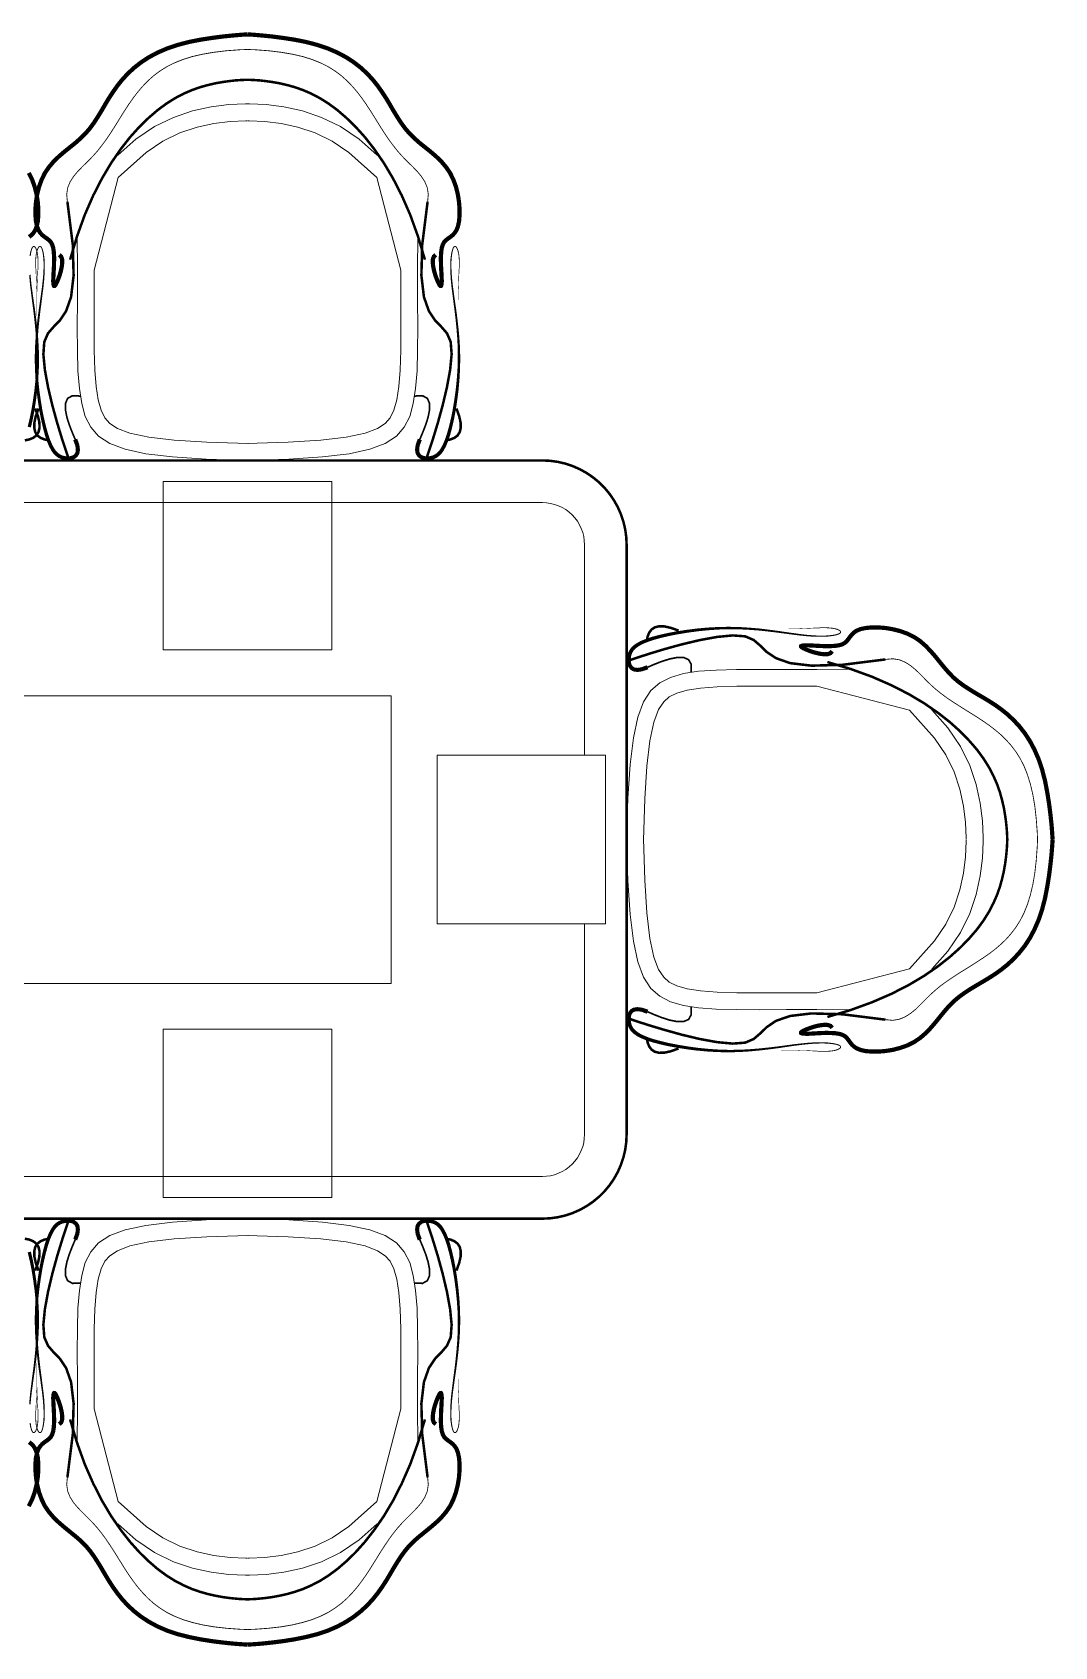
# Model space of a CAD drawing. Header units: millimetres. Extents: x 15905 to 65459, y 54615 to 76704.
# Drawn here: x 54966 to 56180, y 58393 to 60310 of the extents above; entities that cross this region are included whole.
import ezdxf

# ---------------------------------------------------------------- set-up
doc = ezdxf.new("R2010")
doc.units = ezdxf.units.MM
doc.layers.add('Столы', color=250, linetype='Continuous', lineweight=5)

# ---------------------------------------------------------------- blocks, each defined once
blk = doc.blocks.new('ОГ55_на6персон_стол1400х900')
for points, const_width in [([(-9.2, 544.6), (-6.6, 546.7), (-4.1, 549.3), (-1.9, 552.7), (-0.2, 557.2), (1.1, 563.1), (1.7, 570.2), (1.7, 578.1), (1, 586.6), (-0.4, 595.4), (-2.6, 604.2), (-5.7, 612.7), (-9.6, 620.6)], 5), ([(26.6, 523.4), (28.8, 521.4), (29.9, 518.2), (30.1, 514.2), (29.6, 509.6), (28.6, 504.8), (27.3, 500.1), (25.8, 495.7), (24.3, 492), (23, 489.2), (22, 487.3), (21.1, 486.4), (20.4, 486.4), (19.9, 487.3), (19.6, 489.1), (19.4, 491.8), (19.5, 495.4), (19.7, 499.8), (20, 504.9), (20.3, 510.3), (20.4, 516), (20.4, 521.5), (20.1, 526.8), (19.4, 531.5), (18.2, 535.5), (16.5, 538.5), (14.3, 540.8), (11.8, 542.8), (9.2, 544.6), (6.6, 546.7), (4.1, 549.3), (1.9, 552.7), (0.2, 557.2), (-1.1, 563.1), (-1.7, 570.2), (-1.7, 578.1), (-1, 586.6), (0.4, 595.4), (2.6, 604.2), (5.7, 612.7), (9.6, 620.6), (14.5, 627.7), (20, 634.2), (26.1, 640.1), (32.5, 645.6), (39.1, 650.9), (45.7, 656.2), (51.9, 661.7), (57.8, 667.5), (63.1, 673.7), (67.9, 680.3), (72.4, 687.3), (76.8, 694.5), (81.1, 701.9), (85.6, 709.4), (90.5, 716.9), (95.8, 724.4), (101.7, 731.7), (108.3, 738.8), (115.7, 745.6), (123.9, 752), (133.1, 758), (143.3, 763.4), (154.6, 768.3), (167, 772.5), (180.5, 776), (194.6, 778.8), (208.5, 780.9), (221.4, 782.6), (232.8, 783.7), (241.8, 784.5), (247.8, 784.9), (250, 785)], 5), ([(473.4, 523.4), (471.2, 521.4), (470.1, 518.2), (469.9, 514.2), (470.4, 509.6), (471.4, 504.8), (472.7, 500.1), (474.2, 495.7), (475.7, 492), (477, 489.2), (478, 487.3), (478.9, 486.4), (479.6, 486.4), (480.1, 487.3), (480.4, 489.1), (480.6, 491.8), (480.5, 495.4), (480.3, 499.8), (480, 504.9), (479.7, 510.3), (479.6, 516), (479.6, 521.5), (479.9, 526.8), (480.6, 531.5), (481.8, 535.5), (483.5, 538.5), (485.7, 540.8), (488.2, 542.8), (490.8, 544.6), (493.4, 546.7), (495.9, 549.3), (498.1, 552.7), (499.8, 557.2), (501.1, 563.1), (501.7, 570.2), (501.7, 578.1), (501, 586.6), (499.6, 595.4), (497.4, 604.2), (494.3, 612.7), (490.4, 620.6), (485.5, 627.7), (480, 634.2), (473.9, 640.1), (467.5, 645.6), (460.9, 650.9), (454.3, 656.2), (448.1, 661.7), (442.2, 667.5), (436.9, 673.7), (432.1, 680.3), (427.6, 687.3), (423.2, 694.5), (418.9, 701.9), (414.4, 709.4), (409.5, 716.9), (404.2, 724.4), (398.3, 731.7), (391.7, 738.8), (384.3, 745.6), (376.1, 752), (366.9, 758), (356.7, 763.4), (345.4, 768.3), (333, 772.5), (319.5, 776), (305.4, 778.8), (291.5, 780.9), (278.6, 782.6), (267.2, 783.7), (258.2, 784.5), (252.2, 784.9), (250, 785)], 5), ([(36.2, 586.5), (35.4, 595.2), (36.6, 603), (39.5, 610.1), (43.7, 616.6), (48.9, 622.8), (54.7, 628.7), (60.7, 634.6), (66.6, 640.6), (72.1, 646.8), (77.2, 653.3), (82.1, 659.9), (86.7, 666.7), (91.2, 673.7), (95.6, 680.7), (100, 687.9), (104.5, 695), (109.2, 702.2), (114.2, 709.3), (119.5, 716.3), (125.3, 723.1), (131.5, 729.6), (138.3, 735.7), (145.9, 741.4), (154.1, 746.6), (163.3, 751.2), (173.3, 755.2), (184.5, 758.7), (196.7, 761.5), (210.2, 763.8), (225.1, 765.6), (241.4, 766.8), (250, 767.1)], 1), ([(463.8, 586.5), (464.6, 595.2), (463.4, 603), (460.5, 610.1), (456.3, 616.6), (451.1, 622.8), (445.3, 628.7), (439.3, 634.6), (433.4, 640.6), (427.9, 646.8), (422.8, 653.3), (417.9, 659.9), (413.3, 666.7), (408.8, 673.7), (404.4, 680.7), (400, 687.9), (395.5, 695), (390.8, 702.2), (385.8, 709.3), (380.5, 716.3), (374.7, 723.1), (368.5, 729.6), (361.7, 735.7), (354.1, 741.4), (345.9, 746.6), (336.7, 751.2), (326.7, 755.2), (315.5, 758.7), (303.3, 761.5), (289.8, 763.8), (274.9, 765.6), (258.6, 766.8), (250, 767.1)], 1), ([(39.4, 517.6), (47.7, 545.4), (56.8, 570.7), (66.8, 593.6), (77.3, 614.1), (88.2, 632.4), (99.4, 648.7), (110.6, 663), (121.8, 675.4), (132.8, 686.1), (143.5, 695.3), (154, 703), (164.2, 709.4), (174.3, 714.7), (184.1, 718.9), (193.6, 722.3), (203, 724.9), (212.1, 727), (220.7, 728.5), (228.7, 729.6), (235.7, 730.4), (241.6, 730.8), (246.1, 731), (249, 731.1), (250, 731.1)], 3), ([(460.6, 517.6), (452.3, 545.4), (443.2, 570.7), (433.2, 593.6), (422.7, 614.1), (411.8, 632.4), (400.6, 648.7), (389.4, 663), (378.2, 675.4), (367.2, 686.1), (356.5, 695.3), (346, 703), (335.8, 709.4), (325.7, 714.7), (315.9, 718.9), (306.4, 722.3), (297, 724.9), (287.9, 727), (279.3, 728.5), (271.3, 729.6), (264.3, 730.4), (258.4, 730.8), (253.9, 731), (251, 731.1), (250, 731.1)], 3), ([(36.2, 586.5), (42.6, 535.5), (43.6, 498.8), (40.6, 473.4), (34.7, 456.6), (27.4, 445.7), (19.8, 437.8), (13.2, 430.2), (8.8, 420), (7.7, 405.3), (9.5, 386.7), (13.3, 366), (18.4, 344.5), (24.1, 323.8), (29.7, 305.4), (34.4, 291), (37.5, 281.9)], 3), ([(463.8, 586.5), (457.4, 535.5), (456.4, 498.8), (459.4, 473.4), (465.3, 456.6), (472.6, 445.7), (480.2, 437.8), (486.8, 430.2), (491.2, 420), (492.3, 405.3), (490.5, 386.7), (486.7, 366), (481.6, 344.5), (475.9, 323.8), (470.3, 305.4), (465.6, 291), (462.5, 281.9)], 3), ([(45.5, 304.2), (42.2, 312), (38.7, 321), (35.7, 330.3), (33.9, 339.3), (34, 347.1), (36.5, 353), (42.2, 356.1), (51.8, 355.7)], 2), ([(454.5, 304.2), (457.8, 312), (461.3, 321), (464.3, 330.3), (466.1, 339.3), (466, 347.1), (463.5, 353), (457.8, 356.1), (448.2, 355.7)], 2), ([(-2, 341), (1.3, 331.8), (3, 324.1), (3.1, 317.8), (1.9, 312.9), (-0.6, 309), (-4.2, 306.2), (-8.8, 304.3), (-14.3, 303.1)], 3), ([(2, 341), (-1.3, 331.8), (-3, 324.1), (-3.1, 317.8), (-1.9, 312.9), (0.6, 309), (4.2, 306.2), (8.8, 304.3), (14.3, 303.1)], 3), ([(498, 341), (501.3, 331.8), (503, 324.1), (503.1, 317.8), (501.9, 312.9), (499.4, 309), (495.8, 306.2), (491.2, 304.3), (485.7, 303.1)], 3), ([(761.7, 77.3), (752.5, 80.6), (744.8, 82.3), (738.5, 82.4), (733.5, 81.2), (729.7, 78.7), (726.9, 75.1), (725, 70.5), (723.8, 65)], 3), ([(944.1, 52.8), (942.1, 50.6), (938.9, 49.4), (934.9, 49.2), (930.3, 49.7), (925.5, 50.7), (920.8, 52), (916.4, 53.5), (912.7, 55), (909.9, 56.3), (908, 57.4), (907.1, 58.2), (907.1, 58.9), (908, 59.4), (909.8, 59.7), (912.5, 59.9), (916.1, 59.8), (920.5, 59.6), (925.5, 59.3), (931, 59), (936.6, 58.9), (942.2, 58.9), (947.5, 59.2), (952.2, 59.9), (956.2, 61.1), (959.2, 62.9), (961.5, 65), (963.4, 67.5), (965.3, 70.1), (967.4, 72.7), (969.9, 75.2), (973.4, 77.4), (977.9, 79.2), (983.8, 80.4), (990.9, 81.1), (998.8, 81.1), (1007.3, 80.4), (1016.1, 78.9), (1024.9, 76.7), (1033.4, 73.6), (1041.3, 69.7), (1048.4, 64.9), (1054.8, 59.3), (1060.7, 53.2), (1066.3, 46.8), (1071.6, 40.2), (1076.9, 33.7), (1082.4, 27.4), (1088.1, 21.5), (1094.4, 16.2), (1101, 11.4), (1108, 6.9), (1115.2, 2.5), (1122.6, -1.8), (1130.1, -6.3), (1137.6, -11.1), (1145, -16.4), (1152.3, -22.3), (1159.4, -29), (1166.2, -36.3), (1172.7, -44.6), (1178.7, -53.8), (1184.1, -64), (1189, -75.2), (1193.2, -87.7), (1196.7, -101.2), (1199.4, -115.3), (1201.6, -129.2), (1203.2, -142.1), (1204.4, -153.5), (1205.1, -162.5), (1205.5, -168.5), (1205.7, -170.7)], 5), ([(1007.2, 43.1), (956.2, 36.7), (919.4, 35.7), (894.1, 38.7), (877.3, 44.6), (866.4, 51.9), (858.5, 59.6), (850.8, 66.2), (840.7, 70.5), (826, 71.6), (807.4, 69.8), (786.6, 66), (765.2, 60.9), (744.5, 55.2), (726.1, 49.6), (711.6, 44.9), (702.6, 41.8)], 3), ([(724.9, 33.8), (732.7, 37.2), (741.6, 40.7), (751, 43.6), (760, 45.4), (767.8, 45.4), (773.6, 42.8), (776.8, 37.1), (776.4, 27.6)], 2), ([(938.3, 40), (966.1, 31.7), (991.4, 22.5), (1014.2, 12.5), (1034.8, 2), (1053.1, -8.9), (1069.4, -20.1), (1083.7, -31.3), (1096.1, -42.5), (1106.8, -53.5), (1116, -64.2), (1123.7, -74.7), (1130.1, -84.9), (1135.3, -94.9), (1139.6, -104.7), (1143, -114.3), (1145.6, -123.7), (1147.7, -132.7), (1149.2, -141.4), (1150.3, -149.3), (1151, -156.4), (1151.5, -162.3), (1151.7, -166.8), (1151.8, -169.6), (1151.8, -170.7)], 3), ([(1007.2, 43.1), (1015.9, 43.9), (1023.6, 42.7), (1030.7, 39.8), (1037.3, 35.6), (1043.5, 30.4), (1049.4, 24.7), (1055.3, 18.6), (1061.3, 12.7), (1067.5, 7.2), (1073.9, 2.1), (1080.6, -2.8), (1087.4, -7.4), (1094.3, -11.8), (1101.4, -16.3), (1108.5, -20.7), (1115.7, -25.2), (1122.9, -29.9), (1130, -34.9), (1137, -40.2), (1143.8, -45.9), (1150.3, -52.2), (1156.4, -59), (1162.1, -66.5), (1167.3, -74.8), (1171.9, -83.9), (1175.9, -94), (1179.3, -105.1), (1182.2, -117.4), (1184.5, -130.9), (1186.2, -145.8), (1187.4, -162.1), (1187.8, -170.7)], 1), ([(944.1, -394.1), (942.1, -391.9), (938.9, -390.8), (934.9, -390.6), (930.3, -391.1), (925.5, -392), (920.8, -393.4), (916.4, -394.9), (912.7, -396.3), (909.9, -397.6), (908, -398.7), (907.1, -399.6), (907.1, -400.3), (908, -400.8), (909.8, -401.1), (912.5, -401.2), (916.1, -401.2), (920.5, -401), (925.5, -400.7), (931, -400.4), (936.6, -400.2), (942.2, -400.3), (947.5, -400.6), (952.2, -401.3), (956.2, -402.5), (959.2, -404.2), (961.5, -406.4), (963.4, -408.8), (965.3, -411.4), (967.4, -414.1), (969.9, -416.5), (973.4, -418.7), (977.9, -420.5), (983.8, -421.8), (990.9, -422.4), (998.8, -422.4), (1007.3, -421.7), (1016.1, -420.3), (1024.9, -418), (1033.4, -415), (1041.3, -411), (1048.4, -406.2), (1054.8, -400.7), (1060.7, -394.6), (1066.3, -388.1), (1071.6, -381.6), (1076.9, -375), (1082.4, -368.7), (1088.1, -362.9), (1094.4, -357.6), (1101, -352.8), (1108, -348.2), (1115.2, -343.9), (1122.6, -339.5), (1130.1, -335), (1137.6, -330.2), (1145, -324.9), (1152.3, -319), (1159.4, -312.4), (1166.2, -305), (1172.7, -296.8), (1178.7, -287.6), (1184.1, -277.4), (1189, -266.1), (1193.2, -253.7), (1196.7, -240.1), (1199.4, -226.1), (1201.6, -212.2), (1203.2, -199.2), (1204.4, -187.9), (1205.1, -178.9), (1205.5, -172.9), (1205.7, -170.7)], 5), ([(938.3, -381.3), (966.1, -373), (991.4, -363.8), (1014.2, -353.9), (1034.8, -343.4), (1053.1, -332.5), (1069.4, -321.3), (1083.7, -310), (1096.1, -298.9), (1106.8, -287.9), (1116, -277.2), (1123.7, -266.7), (1130.1, -256.4), (1135.3, -246.4), (1139.6, -236.6), (1143, -227), (1145.6, -217.7), (1147.7, -208.6), (1149.2, -200), (1150.3, -192), (1151, -185), (1151.5, -179.1), (1151.7, -174.6), (1151.8, -171.7), (1151.8, -170.7)], 3), ([(1007.2, -384.5), (1015.9, -385.3), (1023.6, -384), (1030.7, -381.1), (1037.3, -376.9), (1043.5, -371.8), (1049.4, -366), (1055.3, -360), (1061.3, -354.1), (1067.5, -348.6), (1073.9, -343.4), (1080.6, -338.6), (1087.4, -334), (1094.3, -329.5), (1101.4, -325.1), (1108.5, -320.7), (1115.7, -316.1), (1122.9, -311.4), (1130, -306.5), (1137, -301.2), (1143.8, -295.4), (1150.3, -289.2), (1156.4, -282.3), (1162.1, -274.8), (1167.3, -266.5), (1171.9, -257.4), (1175.9, -247.3), (1179.3, -236.2), (1182.2, -224), (1184.5, -210.5), (1186.2, -195.6), (1187.4, -179.3), (1187.8, -170.7)], 1), ([(1007.2, -384.5), (956.2, -378.1), (919.4, -377.1), (894.1, -380.1), (877.3, -385.9), (866.4, -393.3), (858.5, -400.9), (850.8, -407.5), (840.7, -411.8), (826, -412.9), (807.4, -411.2), (786.6, -407.4), (765.2, -402.3), (744.5, -396.5), (726.1, -391), (711.6, -386.3), (702.6, -383.2)], 3), ([(724.9, -375.1), (732.7, -378.5), (741.6, -382), (751, -385), (760, -386.8), (767.8, -386.7), (773.6, -384.2), (776.8, -378.4), (776.4, -368.9)], 2), ([(761.7, -418.7), (752.5, -422), (744.8, -423.7), (738.5, -423.8), (733.5, -422.6), (729.7, -420.1), (726.9, -416.5), (725, -411.9), (723.8, -406.4)], 3), ([(36.2, -927.9), (42.6, -876.9), (43.6, -840.1), (40.6, -814.7), (34.7, -798), (27.4, -787), (19.8, -779.2), (13.2, -771.5), (8.8, -761.4), (7.7, -746.6), (9.5, -728.1), (13.3, -707.3), (18.4, -685.8), (24.1, -665.1), (29.7, -646.8), (34.4, -632.3), (37.5, -623.2)], 3), ([(463.8, -927.9), (457.4, -876.9), (456.4, -840.1), (459.4, -814.7), (465.3, -798), (472.6, -787), (480.2, -779.2), (486.8, -771.5), (491.2, -761.4), (492.3, -746.6), (490.5, -728.1), (486.7, -707.3), (481.6, -685.8), (475.9, -665.1), (470.3, -646.8), (465.6, -632.3), (462.5, -623.2)], 3), ([(-2, -682.4), (1.3, -673.2), (3, -665.5), (3.1, -659.2), (1.9, -654.2), (-0.6, -650.4), (-4.2, -647.6), (-8.8, -645.6), (-14.3, -644.5)], 3), ([(2, -682.4), (-1.3, -673.2), (-3, -665.5), (-3.1, -659.2), (-1.9, -654.2), (0.6, -650.4), (4.2, -647.6), (8.8, -645.6), (14.3, -644.5)], 3), ([(45.5, -645.6), (42.2, -653.4), (38.7, -662.3), (35.7, -671.7), (33.9, -680.7), (34, -688.5), (36.5, -694.3), (42.2, -697.5), (51.8, -697.1)], 2), ([(454.5, -645.6), (457.8, -653.4), (461.3, -662.3), (464.3, -671.7), (466.1, -680.7), (466, -688.5), (463.5, -694.3), (457.8, -697.5), (448.2, -697.1)], 2), ([(498, -682.4), (501.3, -673.2), (503, -665.5), (503.1, -659.2), (501.9, -654.2), (499.4, -650.4), (495.8, -647.6), (491.2, -645.6), (485.7, -644.5)], 3), ([(-9.2, -886), (-6.6, -888), (-4.1, -890.6), (-1.9, -894), (-0.2, -898.6), (1.1, -904.5), (1.7, -911.6), (1.7, -919.5), (1, -928), (-0.4, -936.8), (-2.6, -945.6), (-5.7, -954.1), (-9.6, -962)], 5), ([(26.6, -864.8), (28.8, -862.7), (29.9, -859.6), (30.1, -855.5), (29.6, -851), (28.6, -846.2), (27.3, -841.5), (25.8, -837.1), (24.3, -833.4), (23, -830.6), (22, -828.7), (21.1, -827.8), (20.4, -827.7), (19.9, -828.6), (19.6, -830.5), (19.4, -833.2), (19.5, -836.7), (19.7, -841.2), (20, -846.2), (20.3, -851.7), (20.4, -857.3), (20.4, -862.9), (20.1, -868.2), (19.4, -872.9), (18.2, -876.8), (16.5, -879.9), (14.3, -882.2), (11.8, -884.1), (9.2, -886), (6.6, -888), (4.1, -890.6), (1.9, -894), (0.2, -898.6), (-1.1, -904.5), (-1.7, -911.6), (-1.7, -919.5), (-1, -928), (0.4, -936.8), (2.6, -945.6), (5.7, -954.1), (9.6, -962), (14.5, -969.1), (20, -975.5), (26.1, -981.4), (32.5, -986.9), (39.1, -992.3), (45.7, -997.6), (51.9, -1003), (57.8, -1008.8), (63.1, -1015.1), (67.9, -1021.7), (72.4, -1028.7), (76.8, -1035.9), (81.1, -1043.3), (85.6, -1050.8), (90.5, -1058.3), (95.8, -1065.7), (101.7, -1073), (108.3, -1080.1), (115.7, -1086.9), (123.9, -1093.3), (133.1, -1099.3), (143.3, -1104.8), (154.6, -1109.7), (167, -1113.9), (180.5, -1117.3), (194.6, -1120.1), (208.5, -1122.3), (221.4, -1123.9), (232.8, -1125.1), (241.8, -1125.8), (247.8, -1126.2), (250, -1126.3)], 5), ([(473.4, -864.8), (471.2, -862.7), (470.1, -859.6), (469.9, -855.5), (470.4, -851), (471.4, -846.2), (472.7, -841.5), (474.2, -837.1), (475.7, -833.4), (477, -830.6), (478, -828.7), (478.9, -827.8), (479.6, -827.7), (480.1, -828.6), (480.4, -830.5), (480.6, -833.2), (480.5, -836.7), (480.3, -841.2), (480, -846.2), (479.7, -851.7), (479.6, -857.3), (479.6, -862.9), (479.9, -868.2), (480.6, -872.9), (481.8, -876.8), (483.5, -879.9), (485.7, -882.2), (488.2, -884.1), (490.8, -886), (493.4, -888), (495.9, -890.6), (498.1, -894), (499.8, -898.6), (501.1, -904.5), (501.7, -911.6), (501.7, -919.5), (501, -928), (499.6, -936.8), (497.4, -945.6), (494.3, -954.1), (490.4, -962), (485.5, -969.1), (480, -975.5), (473.9, -981.4), (467.5, -986.9), (460.9, -992.3), (454.3, -997.6), (448.1, -1003), (442.2, -1008.8), (436.9, -1015.1), (432.1, -1021.7), (427.6, -1028.7), (423.2, -1035.9), (418.9, -1043.3), (414.4, -1050.8), (409.5, -1058.3), (404.2, -1065.7), (398.3, -1073), (391.7, -1080.1), (384.3, -1086.9), (376.1, -1093.3), (366.9, -1099.3), (356.7, -1104.8), (345.4, -1109.7), (333, -1113.9), (319.5, -1117.3), (305.4, -1120.1), (291.5, -1122.3), (278.6, -1123.9), (267.2, -1125.1), (258.2, -1125.8), (252.2, -1126.2), (250, -1126.3)], 5), ([(39.4, -859), (47.7, -886.8), (56.8, -912.1), (66.8, -934.9), (77.3, -955.5), (88.2, -973.8), (99.4, -990), (110.6, -1004.3), (121.8, -1016.8), (132.8, -1027.5), (143.5, -1036.7), (154, -1044.4), (164.2, -1050.8), (174.3, -1056), (184.1, -1060.3), (193.6, -1063.6), (203, -1066.3), (212.1, -1068.3), (220.7, -1069.9), (228.7, -1071), (235.7, -1071.7), (241.6, -1072.2), (246.1, -1072.4), (249, -1072.5), (250, -1072.5)], 3), ([(460.6, -859), (452.3, -886.8), (443.2, -912.1), (433.2, -934.9), (422.7, -955.5), (411.8, -973.8), (400.6, -990), (389.4, -1004.3), (378.2, -1016.8), (367.2, -1027.5), (356.5, -1036.7), (346, -1044.4), (335.8, -1050.8), (325.7, -1056), (315.9, -1060.3), (306.4, -1063.6), (297, -1066.3), (287.9, -1068.3), (279.3, -1069.9), (271.3, -1071), (264.3, -1071.7), (258.4, -1072.2), (253.9, -1072.4), (251, -1072.5), (250, -1072.5)], 3), ([(36.2, -927.9), (35.4, -936.5), (36.6, -944.3), (39.5, -951.4), (43.7, -958), (48.9, -964.1), (54.7, -970.1), (60.7, -976), (66.6, -982), (72.1, -988.2), (77.2, -994.6), (82.1, -1001.3), (86.7, -1008.1), (91.2, -1015), (95.6, -1022.1), (100, -1029.2), (104.5, -1036.4), (109.2, -1043.6), (114.2, -1050.7), (119.5, -1057.7), (125.3, -1064.5), (131.5, -1071), (138.3, -1077.1), (145.9, -1082.8), (154.1, -1088), (163.3, -1092.6), (173.3, -1096.6), (184.5, -1100), (196.7, -1102.9), (210.2, -1105.2), (225.1, -1106.9), (241.4, -1108.1), (250, -1108.4)], 1), ([(463.8, -927.9), (464.6, -936.5), (463.4, -944.3), (460.5, -951.4), (456.3, -958), (451.1, -964.1), (445.3, -970.1), (439.3, -976), (433.4, -982), (427.9, -988.2), (422.8, -994.6), (417.9, -1001.3), (413.3, -1008.1), (408.8, -1015), (404.4, -1022.1), (400, -1029.2), (395.5, -1036.4), (390.8, -1043.6), (385.8, -1050.7), (380.5, -1057.7), (374.7, -1064.5), (368.5, -1071), (361.7, -1077.1), (354.1, -1082.8), (345.9, -1088), (336.7, -1092.6), (326.7, -1096.6), (315.5, -1100), (303.3, -1102.9), (289.8, -1105.2), (274.9, -1106.9), (258.6, -1108.1), (250, -1108.4)], 1)]:
    blk.add_lwpolyline(points, dxfattribs=dict(const_width=const_width))
for points in [[(96, 641.6), (117.4, 660.8), (139.6, 675.6), (162.2, 686.5), (184.8, 694.2), (206.9, 699), (228, 701.6), (247.7, 702.5), (250, 702.4)], [(404, 641.6), (382.6, 660.8), (360.4, 675.6), (337.8, 686.5), (315.2, 694.2), (293.1, 699), (272, 701.6), (252.3, 702.5), (250, 702.4)], [(96.4, 615), (129.7, 644.9), (149.5, 658.2), (169.8, 668), (190.2, 674.9), (210.2, 679.3), (229.6, 681.7), (247.9, 682.5), (249.6, 682.4)], [(403.6, 615), (370.3, 644.9), (350.5, 658.2), (330.2, 668), (309.8, 674.9), (289.8, 679.3), (270.4, 681.7), (252.1, 682.5), (250.4, 682.4)], [(96.4, 615), (68.1, 505.2), (68.1, 469.2), (68, 437.6), (68.1, 410.1), (68.8, 386.6), (70.2, 367), (72.7, 351.1), (76.2, 338.8), (80.6, 329.9), (86.4, 323.3), (95.6, 317.4), (110.5, 311.8), (132.7, 307), (162.9, 303.4), (201.9, 300.9), (250.6, 299.3)], [(403.6, 615), (431.9, 505.2), (431.9, 469.2), (432, 437.6), (431.9, 410.1), (431.2, 386.6), (429.8, 367), (427.3, 351.1), (423.8, 338.8), (419.4, 329.9), (413.6, 323.3), (404.4, 317.4), (389.5, 311.8), (367.3, 307), (337.1, 303.4), (298.1, 300.9), (249.4, 299.3)], [(47.7, 545.4), (48.1, 505.1), (48.1, 469.2), (48, 437.5), (48.1, 409.8), (48.8, 385.6), (50.4, 364.7), (53.2, 346.8), (57.5, 331.5), (63.9, 318.7), (73.2, 308), (86.5, 299.4), (104.9, 292.5), (129.4, 287.3), (161, 283.5), (200.9, 280.9), (250, 279.3)], [(452.3, 545.4), (451.9, 505.1), (451.9, 469.2), (452, 437.5), (451.9, 409.8), (451.2, 385.6), (449.6, 364.7), (446.8, 346.8), (442.5, 331.5), (436.1, 318.7), (426.8, 308), (413.5, 299.4), (395.1, 292.5), (370.6, 287.3), (339, 283.5), (299.1, 280.9), (250, 279.3)], [(966.1, 31.7), (925.8, 31.2), (889.9, 31.2), (858.2, 31.3), (830.4, 31.2), (806.3, 30.5), (785.4, 29), (767.4, 26.2), (752.2, 21.8), (739.4, 15.4), (728.7, 6.1), (720.1, -7.2), (713.2, -25.6), (708, -50.1), (704.2, -81.7), (701.6, -121.6), (700, -170.7)], [(1035.7, -17.1), (925.9, 11.2), (889.9, 11.2), (858.2, 11.3), (830.8, 11.2), (807.3, 10.5), (787.6, 9.1), (771.7, 6.6), (759.5, 3.1), (750.6, -1.3), (744, -7.1), (738, -16.3), (732.5, -31.2), (727.7, -53.4), (724.1, -83.6), (721.5, -122.5), (720, -171.3)], [(1035.7, -17.1), (1065.6, -50.4), (1078.8, -70.2), (1088.7, -90.5), (1095.5, -110.8), (1100, -130.9), (1102.3, -150.3), (1103.1, -168.6), (1103.1, -170.3)], [(1062.3, -16.7), (1081.4, -38.1), (1096.2, -60.3), (1107.2, -82.9), (1114.8, -105.5), (1119.7, -127.5), (1122.3, -148.6), (1123.1, -168.3), (1123.1, -170.7)], [(966.1, -373), (925.8, -372.6), (889.9, -372.6), (858.2, -372.7), (830.4, -372.6), (806.3, -371.9), (785.4, -370.3), (767.4, -367.5), (752.2, -363.2), (739.4, -356.8), (728.7, -347.5), (720.1, -334.1), (713.2, -315.8), (708, -291.3), (704.2, -259.6), (701.6, -219.8), (700, -170.7)], [(1035.7, -324.3), (925.9, -352.6), (889.9, -352.6), (858.2, -352.7), (830.8, -352.6), (807.3, -351.9), (787.6, -350.4), (771.7, -348), (759.5, -344.4), (750.6, -340), (744, -334.2), (738, -325.1), (732.5, -310.2), (727.7, -288), (724.1, -257.8), (721.5, -218.8), (720, -170)], [(1035.7, -324.3), (1065.6, -291), (1078.8, -271.1), (1088.7, -250.9), (1095.5, -230.5), (1100, -210.5), (1102.3, -191.1), (1103.1, -172.8), (1103.1, -171.1)], [(1062.3, -324.6), (1081.4, -303.3), (1096.2, -281.1), (1107.2, -258.5), (1114.8, -235.9), (1119.7, -213.8), (1122.3, -192.7), (1123.1, -173), (1123.1, -170.7)], [(47.7, -886.8), (48.1, -846.4), (48.1, -810.6), (48, -778.9), (48.1, -751.1), (48.8, -726.9), (50.4, -706), (53.2, -688.1), (57.5, -672.9), (63.9, -660), (73.2, -649.4), (86.5, -640.7), (104.9, -633.9), (129.4, -628.7), (161, -624.8), (200.9, -622.2), (250, -620.7)], [(452.3, -886.8), (451.9, -846.4), (451.9, -810.6), (452, -778.9), (451.9, -751.1), (451.2, -726.9), (449.6, -706), (446.8, -688.1), (442.5, -672.9), (436.1, -660), (426.8, -649.4), (413.5, -640.7), (395.1, -633.9), (370.6, -628.7), (339, -624.8), (299.1, -622.2), (250, -620.7)], [(96.4, -956.4), (68.1, -846.6), (68.1, -810.5), (68, -778.9), (68.1, -751.4), (68.8, -728), (70.2, -708.3), (72.7, -692.4), (76.2, -680.1), (80.6, -671.3), (86.4, -664.7), (95.6, -658.7), (110.5, -653.1), (132.7, -648.4), (162.9, -644.8), (201.9, -642.2), (250.6, -640.7)], [(403.6, -956.4), (431.9, -846.6), (431.9, -810.5), (432, -778.9), (431.9, -751.4), (431.2, -728), (429.8, -708.3), (427.3, -692.4), (423.8, -680.1), (419.4, -671.3), (413.6, -664.7), (404.4, -658.7), (389.5, -653.1), (367.3, -648.4), (337.1, -644.8), (298.1, -642.2), (249.4, -640.7)], [(96.4, -956.4), (129.7, -986.3), (149.5, -999.5), (169.8, -1009.3), (190.2, -1016.2), (210.2, -1020.6), (229.6, -1023), (247.9, -1023.8), (249.6, -1023.8)], [(403.6, -956.4), (370.3, -986.3), (350.5, -999.5), (330.2, -1009.3), (309.8, -1016.2), (289.8, -1020.6), (270.4, -1023), (252.1, -1023.8), (250.4, -1023.8)], [(96, -983), (117.4, -1002.1), (139.6, -1016.9), (162.2, -1027.9), (184.8, -1035.5), (206.9, -1040.4), (228, -1043), (247.7, -1043.8), (250, -1043.8)], [(404, -983), (382.6, -1002.1), (360.4, -1016.9), (337.8, -1027.9), (315.2, -1035.5), (293.1, -1040.4), (272, -1043), (252.3, -1043.8), (250, -1043.8)]]:
    blk.add_lwpolyline(points)
for points, format in [([(-9, 318.9, 3.95, 3.82, 0), (-6.7, 328.7, 3.82, 3.68, 0), (-4.6, 339.4, 3.68, 3.53, 0), (-2.8, 350.9, 3.53, 3.37, 0), (-1.2, 363, 3.37, 3.21, 0), (0, 375.5, 3.21, 3.05, 0), (0.8, 388.2, 3.05, 2.88, 0), (1.1, 400.7, 2.88, 2.72, 0), (0.9, 413.1, 2.72, 2.57, 0), (0.2, 425.1, 2.57, 2.41, 0), (-0.8, 436.7, 2.41, 2.27, 0), (-2, 447.8, 2.27, 2.13, 0), (-3.3, 458.3, 2.13, 2, 0), (-4.7, 468.2, 2, 1.88, 0), (-5.9, 477.3, 1.88, 1.78, 0), (-7, 485.6, 1.78, 1.68, 0), (-7.8, 493.1, 1.68, 1.59, 0), (-8.3, 499.6, 1.59, 1.52, 0)], "xyseb"), ([(-8, 521.9, 1.3, 1.27, 0), (-7.6, 524.7, 1.27, 1.24, 0), (-7.2, 527, 1.24, 1.21, 0), (-6.7, 528.8, 1.21, 1.19, 0), (-6.2, 530.3, 1.19, 1.18, 0), (-5.7, 531.5, 1.18, 1.16, 0), (-5.2, 532.3, 1.16, 1.15, 0), (-4.7, 532.9, 1.15, 1.14, 0), (-4.2, 533.2, 1.14, 1.14, 0), (-3.7, 533.3, 1.14, 1.13, 0), (-3.2, 533.2, 1.13, 1.12, 0), (-2.7, 533, 1.12, 1.12, 0), (-2.2, 532.5, 1.12, 1.11, 0), (-1.7, 531.9, 1.11, 1.09, 0), (-1.3, 531.1, 1.09, 1.08, 0), (-0.9, 530.2, 1.08, 1.07, 0), (-0.5, 529.1, 1.07, 1.05, 0), (-0.1, 527.9, 1.05, 1.03, 0), (0.3, 526.5, 1.03, 1.01, 0), (0.6, 524.9, 1.01, 0.986, 0), (0.9, 523.1, 0.986, 0.959, 0), (1.1, 521, 0.959, 0.926, 0), (1.3, 518.5, 0.926, 0.889, 0), (1.4, 515.7, 0.889, 0.846, 0), (1.4, 512.3, 0.846, 0.796, 0), (1.3, 508.5, 0.796, 0.738, 0), (1.1, 504, 0.738, 0.672, 0), (0.8, 498.9, 0.672, 0.595, 0), (0.6, 493, 0.595, 0.506, 0), (0.3, 486.1, 0.506, 0.404, 0), (0.1, 478.2, 0.404, 0.286, 0), (-0.1, 469.2, 0.286, 0.152, 0), (-0.1, 458.8, 0.152, 0, 0), (0, 447.1, 0, 0, 0)], "xyseb"), ([(45.5, 304.2, 5, 4.91, 0), (48, 297.4, 4.91, 4.84, 0), (48.7, 292.1, 4.84, 4.78, 0), (48.1, 288.1, 4.78, 4.74, 0), (46.3, 285.1, 4.74, 4.7, 0), (43.7, 283.2, 4.7, 4.65, 0), (40.6, 282.2, 4.65, 4.61, 0), (37.1, 281.8, 4.61, 4.56, 0), (33.5, 282.1, 4.56, 4.52, 0), (30.2, 282.8, 4.52, 4.47, 0), (27.1, 284.1, 4.47, 4.43, 0), (24.1, 286.1, 4.43, 4.38, 0), (21.3, 288.8, 4.38, 4.32, 0), (18.7, 292.5, 4.32, 4.25, 0), (16.2, 297.3, 4.25, 4.17, 0), (13.7, 303.2, 4.17, 4.07, 0), (11.3, 310.4, 4.07, 3.95, 0), (9, 318.9, 3.95, 3.82, 0), (6.7, 328.7, 3.82, 3.68, 0), (4.6, 339.4, 3.68, 3.53, 0), (2.8, 350.9, 3.53, 3.37, 0), (1.2, 363, 3.37, 3.21, 0), (0, 375.5, 3.21, 3.05, 0), (-0.8, 388.2, 3.05, 2.88, 0), (-1.1, 400.7, 2.88, 2.72, 0), (-0.9, 413.1, 2.72, 2.57, 0), (-0.2, 425.1, 2.57, 2.41, 0), (0.8, 436.7, 2.41, 2.27, 0), (2, 447.8, 2.27, 2.13, 0), (3.3, 458.3, 2.13, 2, 0), (4.7, 468.2, 2, 1.88, 0), (5.9, 477.3, 1.88, 1.78, 0), (7, 485.6, 1.78, 1.68, 0), (7.8, 493.1, 1.68, 1.59, 0), (8.3, 499.6, 1.59, 1.52, 0), (8.6, 505.4, 1.52, 1.45, 0), (8.7, 510.5, 1.45, 1.4, 0), (8.6, 514.9, 1.4, 1.35, 0), (8.4, 518.7, 1.35, 1.3, 0), (8, 521.9, 1.3, 1.27, 0), (7.6, 524.7, 1.27, 1.24, 0), (7.2, 527, 1.24, 1.21, 0), (6.7, 528.8, 1.21, 1.19, 0), (6.2, 530.3, 1.19, 1.18, 0), (5.7, 531.5, 1.18, 1.16, 0), (5.2, 532.3, 1.16, 1.15, 0), (4.7, 532.9, 1.15, 1.14, 0), (4.2, 533.2, 1.14, 1.14, 0), (3.7, 533.3, 1.14, 1.13, 0), (3.2, 533.2, 1.13, 1.12, 0), (2.7, 533, 1.12, 1.12, 0), (2.2, 532.5, 1.12, 1.11, 0), (1.7, 531.9, 1.11, 1.09, 0), (1.3, 531.1, 1.09, 1.08, 0), (0.9, 530.2, 1.08, 1.07, 0), (0.5, 529.1, 1.07, 1.05, 0), (0.1, 527.9, 1.05, 1.03, 0), (-0.3, 526.5, 1.03, 1.01, 0), (-0.6, 524.9, 1.01, 0.986, 0), (-0.9, 523.1, 0.986, 0.959, 0), (-1.1, 521, 0.959, 0.926, 0), (-1.3, 518.5, 0.926, 0.889, 0), (-1.4, 515.7, 0.889, 0.846, 0), (-1.4, 512.3, 0.846, 0.796, 0), (-1.3, 508.5, 0.796, 0.738, 0), (-1.1, 504, 0.738, 0.672, 0), (-0.8, 498.9, 0.672, 0.595, 0), (-0.6, 493, 0.595, 0.506, 0), (-0.3, 486.1, 0.506, 0.404, 0), (-0.1, 478.2, 0.404, 0.286, 0), (0.1, 469.2, 0.286, 0.152, 0), (0.1, 458.8, 0.152, 0, 0), (0, 447.1, 0, 0, 0)], "xyseb"), ([(454.5, 304.2, 5, 4.91, 0), (452, 297.4, 4.91, 4.84, 0), (451.3, 292.1, 4.84, 4.78, 0), (451.9, 288.1, 4.78, 4.74, 0), (453.7, 285.1, 4.74, 4.7, 0), (456.3, 283.2, 4.7, 4.65, 0), (459.4, 282.2, 4.65, 4.61, 0), (462.9, 281.8, 4.61, 4.56, 0), (466.5, 282.1, 4.56, 4.52, 0), (469.8, 282.8, 4.52, 4.47, 0), (472.9, 284.1, 4.47, 4.43, 0), (475.9, 286.1, 4.43, 4.38, 0), (478.7, 288.8, 4.38, 4.32, 0), (481.3, 292.5, 4.32, 4.25, 0), (483.8, 297.3, 4.25, 4.17, 0), (486.3, 303.2, 4.17, 4.07, 0), (488.7, 310.4, 4.07, 3.95, 0), (491, 318.9, 3.95, 3.82, 0), (493.3, 328.7, 3.82, 3.68, 0), (495.4, 339.4, 3.68, 3.53, 0), (497.2, 350.9, 3.53, 3.37, 0), (498.8, 363, 3.37, 3.21, 0), (500, 375.5, 3.21, 3.05, 0), (500.8, 388.2, 3.05, 2.88, 0), (501.1, 400.7, 2.88, 2.72, 0), (500.9, 413.1, 2.72, 2.57, 0), (500.2, 425.1, 2.57, 2.41, 0), (499.2, 436.7, 2.41, 2.27, 0), (498, 447.8, 2.27, 2.13, 0), (496.7, 458.3, 2.13, 2, 0), (495.3, 468.2, 2, 1.88, 0), (494.1, 477.3, 1.88, 1.78, 0), (493, 485.6, 1.78, 1.68, 0), (492.2, 493.1, 1.68, 1.59, 0), (491.7, 499.6, 1.59, 1.52, 0), (491.4, 505.4, 1.52, 1.45, 0), (491.3, 510.5, 1.45, 1.4, 0), (491.4, 514.9, 1.4, 1.35, 0), (491.6, 518.7, 1.35, 1.3, 0), (492, 521.9, 1.3, 1.27, 0), (492.4, 524.7, 1.27, 1.24, 0), (492.8, 527, 1.24, 1.21, 0), (493.3, 528.8, 1.21, 1.19, 0), (493.8, 530.3, 1.19, 1.18, 0), (494.3, 531.5, 1.18, 1.16, 0), (494.8, 532.3, 1.16, 1.15, 0), (495.3, 532.9, 1.15, 1.14, 0), (495.8, 533.2, 1.14, 1.14, 0), (496.3, 533.3, 1.14, 1.13, 0), (496.8, 533.2, 1.13, 1.12, 0), (497.3, 533, 1.12, 1.12, 0), (497.8, 532.5, 1.12, 1.11, 0), (498.3, 531.9, 1.11, 1.09, 0), (498.7, 531.1, 1.09, 1.08, 0), (499.1, 530.2, 1.08, 1.07, 0), (499.5, 529.1, 1.07, 1.05, 0), (499.9, 527.9, 1.05, 1.03, 0), (500.3, 526.5, 1.03, 1.01, 0), (500.6, 524.9, 1.01, 0.986, 0), (500.9, 523.1, 0.986, 0.959, 0), (501.1, 521, 0.959, 0.926, 0), (501.3, 518.5, 0.926, 0.889, 0), (501.4, 515.7, 0.889, 0.846, 0), (501.4, 512.3, 0.846, 0.796, 0), (501.3, 508.5, 0.796, 0.738, 0), (501.1, 504, 0.738, 0.672, 0), (500.8, 498.9, 0.672, 0.595, 0), (500.6, 493, 0.595, 0.506, 0), (500.3, 486.1, 0.506, 0.404, 0), (500.1, 478.2, 0.404, 0.286, 0), (499.9, 469.2, 0.286, 0.152, 0), (499.9, 458.8, 0.152, 0, 0), (500, 447.1, 0, 0, 0)], "xyseb"), ([(-150, 229.3), (600, 229.3, -0.414214), (650, 179.3), (650, -70.7)], "xyb"), ([(724.9, 33.8, 5, 4.91, 0), (718.1, 31.4, 4.91, 4.84, 0), (712.8, 30.6, 4.84, 4.78, 0), (708.7, 31.2, 4.78, 4.74, 0), (705.8, 33, 4.74, 4.7, 0), (703.9, 35.6, 4.7, 4.65, 0), (702.9, 38.8, 4.65, 4.61, 0), (702.5, 42.3, 4.61, 4.56, 0), (702.8, 45.8, 4.56, 4.52, 0), (703.5, 49.1, 4.52, 4.47, 0), (704.8, 52.2, 4.47, 4.43, 0), (706.7, 55.2, 4.43, 4.38, 0), (709.5, 58, 4.38, 4.32, 0), (713.2, 60.6, 4.32, 4.25, 0), (717.9, 63.2, 4.25, 4.17, 0), (723.8, 65.6, 4.17, 4.07, 0), (731, 68, 4.07, 3.95, 0), (739.6, 70.4, 3.95, 3.82, 0), (749.3, 72.6, 3.82, 3.68, 0), (760.1, 74.7, 3.68, 3.53, 0), (771.6, 76.5, 3.53, 3.37, 0), (783.7, 78.1, 3.37, 3.21, 0), (796.2, 79.3, 3.21, 3.05, 0), (808.8, 80.1, 3.05, 2.88, 0), (821.4, 80.4, 2.88, 2.72, 0), (833.8, 80.2, 2.72, 2.57, 0), (845.8, 79.5, 2.57, 2.41, 0), (857.4, 78.6, 2.41, 2.27, 0), (868.5, 77.3, 2.27, 2.13, 0), (879, 76, 2.13, 2, 0), (888.9, 74.6, 2, 1.88, 0), (898, 73.4, 1.88, 1.78, 0), (906.3, 72.3, 1.78, 1.68, 0), (913.7, 71.5, 1.68, 1.59, 0), (920.3, 71, 1.59, 1.52, 0), (926.1, 70.7, 1.52, 1.45, 0), (931.2, 70.7, 1.45, 1.4, 0), (935.6, 70.7, 1.4, 1.35, 0), (939.4, 71, 1.35, 1.3, 0), (942.6, 71.3, 1.3, 1.27, 0), (945.3, 71.7, 1.27, 1.24, 0), (947.6, 72.1, 1.24, 1.21, 0), (949.5, 72.6, 1.21, 1.19, 0), (951, 73.1, 1.19, 1.18, 0), (952.2, 73.6, 1.18, 1.16, 0), (953, 74.1, 1.16, 1.15, 0), (953.6, 74.6, 1.15, 1.14, 0), (953.9, 75.1, 1.14, 1.14, 0), (954, 75.6, 1.14, 1.13, 0), (953.9, 76.2, 1.13, 1.12, 0), (953.6, 76.6, 1.12, 1.12, 0), (953.2, 77.1, 1.12, 1.11, 0), (952.6, 77.6, 1.11, 1.09, 0), (951.8, 78, 1.09, 1.08, 0), (950.9, 78.4, 1.08, 1.07, 0), (949.8, 78.9, 1.07, 1.05, 0), (948.6, 79.2, 1.05, 1.03, 0), (947.2, 79.6, 1.03, 1.01, 0), (945.6, 79.9, 1.01, 0.986, 0), (943.8, 80.2, 0.986, 0.959, 0), (941.7, 80.4, 0.959, 0.926, 0), (939.2, 80.6, 0.926, 0.889, 0), (936.3, 80.7, 0.889, 0.846, 0), (933, 80.7, 0.846, 0.796, 0), (929.1, 80.6, 0.796, 0.738, 0), (924.7, 80.4, 0.738, 0.672, 0), (919.6, 80.2, 0.672, 0.595, 0), (913.7, 79.9, 0.595, 0.506, 0), (906.8, 79.6, 0.506, 0.404, 0), (898.9, 79.4, 0.404, 0.286, 0), (889.9, 79.2, 0.286, 0.152, 0), (879.5, 79.2, 0.152, 0, 0), (867.8, 79.4, 0, 0, 0)], "xyseb"), ([(650, -270.7), (650, -520.7, -0.414214), (600, -570.7), (-150, -570.7)], "xyb"), ([(724.9, -375.1, 5, 4.91, 0), (718.1, -372.7, 4.91, 4.84, 0), (712.8, -372, 4.84, 4.78, 0), (708.7, -372.6, 4.78, 4.74, 0), (705.8, -374.3, 4.74, 4.7, 0), (703.9, -376.9, 4.7, 4.65, 0), (702.9, -380.1, 4.65, 4.61, 0), (702.5, -383.6, 4.61, 4.56, 0), (702.8, -387.1, 4.56, 4.52, 0), (703.5, -390.5, 4.52, 4.47, 0), (704.8, -393.6, 4.47, 4.43, 0), (706.7, -396.6, 4.43, 4.38, 0), (709.5, -399.3, 4.38, 4.32, 0), (713.2, -402, 4.32, 4.25, 0), (717.9, -404.5, 4.25, 4.17, 0), (723.8, -407, 4.17, 4.07, 0), (731, -409.4, 4.07, 3.95, 0), (739.6, -411.7, 3.95, 3.82, 0), (749.3, -414, 3.82, 3.68, 0), (760.1, -416, 3.68, 3.53, 0), (771.6, -417.9, 3.53, 3.37, 0), (783.7, -419.5, 3.37, 3.21, 0), (796.2, -420.7, 3.21, 3.05, 0), (808.8, -421.5, 3.05, 2.88, 0), (821.4, -421.8, 2.88, 2.72, 0), (833.8, -421.6, 2.72, 2.57, 0), (845.8, -420.9, 2.57, 2.41, 0), (857.4, -419.9, 2.41, 2.27, 0), (868.5, -418.7, 2.27, 2.13, 0), (879, -417.4, 2.13, 2, 0), (888.9, -416, 2, 1.88, 0), (898, -414.7, 1.88, 1.78, 0), (906.3, -413.7, 1.78, 1.68, 0), (913.7, -412.9, 1.68, 1.59, 0), (920.3, -412.4, 1.59, 1.52, 0), (926.1, -412.1, 1.52, 1.45, 0), (931.2, -412, 1.45, 1.4, 0), (935.6, -412.1, 1.4, 1.35, 0), (939.4, -412.3, 1.35, 1.3, 0), (942.6, -412.7, 1.3, 1.27, 0), (945.3, -413, 1.27, 1.24, 0), (947.6, -413.5, 1.24, 1.21, 0), (949.5, -413.9, 1.21, 1.19, 0), (951, -414.4, 1.19, 1.18, 0), (952.2, -414.9, 1.18, 1.16, 0), (953, -415.4, 1.16, 1.15, 0), (953.6, -416, 1.15, 1.14, 0), (953.9, -416.5, 1.14, 1.14, 0), (954, -417, 1.14, 1.13, 0), (953.9, -417.5, 1.13, 1.12, 0), (953.6, -418, 1.12, 1.12, 0), (953.2, -418.5, 1.12, 1.11, 0), (952.6, -418.9, 1.11, 1.09, 0), (951.8, -419.4, 1.09, 1.08, 0), (950.9, -419.8, 1.08, 1.07, 0), (949.8, -420.2, 1.07, 1.05, 0), (948.6, -420.6, 1.05, 1.03, 0), (947.2, -421, 1.03, 1.01, 0), (945.6, -421.3, 1.01, 0.986, 0), (943.8, -421.6, 0.986, 0.959, 0), (941.7, -421.8, 0.959, 0.926, 0), (939.2, -422, 0.926, 0.889, 0), (936.3, -422, 0.889, 0.846, 0), (933, -422, 0.846, 0.796, 0), (929.1, -422, 0.796, 0.738, 0), (924.7, -421.8, 0.738, 0.672, 0), (919.6, -421.5, 0.672, 0.595, 0), (913.7, -421.2, 0.595, 0.506, 0), (906.8, -421, 0.506, 0.404, 0), (898.9, -420.7, 0.404, 0.286, 0), (889.9, -420.6, 0.286, 0.152, 0), (879.5, -420.6, 0.152, 0, 0), (867.8, -420.7, 0, 0, 0)], "xyseb"), ([(-9, -660.3, 3.95, 3.82, 0), (-6.7, -670, 3.82, 3.68, 0), (-4.6, -680.8, 3.68, 3.53, 0), (-2.8, -692.3, 3.53, 3.37, 0), (-1.2, -704.4, 3.37, 3.21, 0), (0, -716.9, 3.21, 3.05, 0), (0.8, -729.5, 3.05, 2.88, 0), (1.1, -742.1, 2.88, 2.72, 0), (0.9, -754.5, 2.72, 2.57, 0), (0.2, -766.5, 2.57, 2.41, 0), (-0.8, -778.1, 2.41, 2.27, 0), (-2, -789.2, 2.27, 2.13, 0), (-3.3, -799.7, 2.13, 2, 0), (-4.7, -809.6, 2, 1.88, 0), (-5.9, -818.7, 1.88, 1.78, 0), (-7, -827, 1.78, 1.68, 0), (-7.8, -834.4, 1.68, 1.59, 0), (-8.3, -841, 1.59, 1.52, 0)], "xyseb"), ([(-8, -863.3, 1.3, 1.27, 0), (-7.6, -866, 1.27, 1.24, 0), (-7.2, -868.3, 1.24, 1.21, 0), (-6.7, -870.2, 1.21, 1.19, 0), (-6.2, -871.7, 1.19, 1.18, 0), (-5.7, -872.9, 1.18, 1.16, 0), (-5.2, -873.7, 1.16, 1.15, 0), (-4.7, -874.3, 1.15, 1.14, 0), (-4.2, -874.6, 1.14, 1.14, 0), (-3.7, -874.7, 1.14, 1.13, 0), (-3.2, -874.6, 1.13, 1.12, 0), (-2.7, -874.3, 1.12, 1.12, 0), (-2.2, -873.9, 1.12, 1.11, 0), (-1.7, -873.3, 1.11, 1.09, 0), (-1.3, -872.5, 1.09, 1.08, 0), (-0.9, -871.6, 1.08, 1.07, 0), (-0.5, -870.5, 1.07, 1.05, 0), (-0.1, -869.2, 1.05, 1.03, 0), (0.3, -867.9, 1.03, 1.01, 0), (0.6, -866.3, 1.01, 0.986, 0), (0.9, -864.5, 0.986, 0.959, 0), (1.1, -862.4, 0.959, 0.926, 0), (1.3, -859.9, 0.926, 0.889, 0), (1.4, -857, 0.889, 0.846, 0), (1.4, -853.7, 0.846, 0.796, 0), (1.3, -849.8, 0.796, 0.738, 0), (1.1, -845.4, 0.738, 0.672, 0), (0.8, -840.3, 0.672, 0.595, 0), (0.6, -834.3, 0.595, 0.506, 0), (0.3, -827.5, 0.506, 0.404, 0), (0.1, -819.6, 0.404, 0.286, 0), (-0.1, -810.5, 0.286, 0.152, 0), (-0.1, -800.2, 0.152, 0, 0), (0, -788.5, 0, 0, 0)], "xyseb"), ([(45.5, -645.6, 5, 4.91, 0), (48, -638.8, 4.91, 4.84, 0), (48.7, -633.5, 4.84, 4.78, 0), (48.1, -629.4, 4.78, 4.74, 0), (46.3, -626.5, 4.74, 4.7, 0), (43.7, -624.6, 4.7, 4.65, 0), (40.6, -623.5, 4.65, 4.61, 0), (37.1, -623.2, 4.61, 4.56, 0), (33.5, -623.5, 4.56, 4.52, 0), (30.2, -624.2, 4.52, 4.47, 0), (27.1, -625.5, 4.47, 4.43, 0), (24.1, -627.4, 4.43, 4.38, 0), (21.3, -630.2, 4.38, 4.32, 0), (18.7, -633.9, 4.32, 4.25, 0), (16.2, -638.6, 4.25, 4.17, 0), (13.7, -644.5, 4.17, 4.07, 0), (11.3, -651.7, 4.07, 3.95, 0), (9, -660.3, 3.95, 3.82, 0), (6.7, -670, 3.82, 3.68, 0), (4.6, -680.8, 3.68, 3.53, 0), (2.8, -692.3, 3.53, 3.37, 0), (1.2, -704.4, 3.37, 3.21, 0), (0, -716.9, 3.21, 3.05, 0), (-0.8, -729.5, 3.05, 2.88, 0), (-1.1, -742.1, 2.88, 2.72, 0), (-0.9, -754.5, 2.72, 2.57, 0), (-0.2, -766.5, 2.57, 2.41, 0), (0.8, -778.1, 2.41, 2.27, 0), (2, -789.2, 2.27, 2.13, 0), (3.3, -799.7, 2.13, 2, 0), (4.7, -809.6, 2, 1.88, 0), (5.9, -818.7, 1.88, 1.78, 0), (7, -827, 1.78, 1.68, 0), (7.8, -834.4, 1.68, 1.59, 0), (8.3, -841, 1.59, 1.52, 0), (8.6, -846.8, 1.52, 1.45, 0), (8.7, -851.9, 1.45, 1.4, 0), (8.6, -856.3, 1.4, 1.35, 0), (8.4, -860.1, 1.35, 1.3, 0), (8, -863.3, 1.3, 1.27, 0), (7.6, -866, 1.27, 1.24, 0), (7.2, -868.3, 1.24, 1.21, 0), (6.7, -870.2, 1.21, 1.19, 0), (6.2, -871.7, 1.19, 1.18, 0), (5.7, -872.9, 1.18, 1.16, 0), (5.2, -873.7, 1.16, 1.15, 0), (4.7, -874.3, 1.15, 1.14, 0), (4.2, -874.6, 1.14, 1.14, 0), (3.7, -874.7, 1.14, 1.13, 0), (3.2, -874.6, 1.13, 1.12, 0), (2.7, -874.3, 1.12, 1.12, 0), (2.2, -873.9, 1.12, 1.11, 0), (1.7, -873.3, 1.11, 1.09, 0), (1.3, -872.5, 1.09, 1.08, 0), (0.9, -871.6, 1.08, 1.07, 0), (0.5, -870.5, 1.07, 1.05, 0), (0.1, -869.2, 1.05, 1.03, 0), (-0.3, -867.9, 1.03, 1.01, 0), (-0.6, -866.3, 1.01, 0.986, 0), (-0.9, -864.5, 0.986, 0.959, 0), (-1.1, -862.4, 0.959, 0.926, 0), (-1.3, -859.9, 0.926, 0.889, 0), (-1.4, -857, 0.889, 0.846, 0), (-1.4, -853.7, 0.846, 0.796, 0), (-1.3, -849.8, 0.796, 0.738, 0), (-1.1, -845.4, 0.738, 0.672, 0), (-0.8, -840.3, 0.672, 0.595, 0), (-0.6, -834.3, 0.595, 0.506, 0), (-0.3, -827.5, 0.506, 0.404, 0), (-0.1, -819.6, 0.404, 0.286, 0), (0.1, -810.5, 0.286, 0.152, 0), (0.1, -800.2, 0.152, 0, 0), (0, -788.5, 0, 0, 0)], "xyseb"), ([(454.5, -645.6, 5, 4.91, 0), (452, -638.8, 4.91, 4.84, 0), (451.3, -633.5, 4.84, 4.78, 0), (451.9, -629.4, 4.78, 4.74, 0), (453.7, -626.5, 4.74, 4.7, 0), (456.3, -624.6, 4.7, 4.65, 0), (459.4, -623.5, 4.65, 4.61, 0), (462.9, -623.2, 4.61, 4.56, 0), (466.5, -623.5, 4.56, 4.52, 0), (469.8, -624.2, 4.52, 4.47, 0), (472.9, -625.5, 4.47, 4.43, 0), (475.9, -627.4, 4.43, 4.38, 0), (478.7, -630.2, 4.38, 4.32, 0), (481.3, -633.9, 4.32, 4.25, 0), (483.8, -638.6, 4.25, 4.17, 0), (486.3, -644.5, 4.17, 4.07, 0), (488.7, -651.7, 4.07, 3.95, 0), (491, -660.3, 3.95, 3.82, 0), (493.3, -670, 3.82, 3.68, 0), (495.4, -680.8, 3.68, 3.53, 0), (497.2, -692.3, 3.53, 3.37, 0), (498.8, -704.4, 3.37, 3.21, 0), (500, -716.9, 3.21, 3.05, 0), (500.8, -729.5, 3.05, 2.88, 0), (501.1, -742.1, 2.88, 2.72, 0), (500.9, -754.5, 2.72, 2.57, 0), (500.2, -766.5, 2.57, 2.41, 0), (499.2, -778.1, 2.41, 2.27, 0), (498, -789.2, 2.27, 2.13, 0), (496.7, -799.7, 2.13, 2, 0), (495.3, -809.6, 2, 1.88, 0), (494.1, -818.7, 1.88, 1.78, 0), (493, -827, 1.78, 1.68, 0), (492.2, -834.4, 1.68, 1.59, 0), (491.7, -841, 1.59, 1.52, 0), (491.4, -846.8, 1.52, 1.45, 0), (491.3, -851.9, 1.45, 1.4, 0), (491.4, -856.3, 1.4, 1.35, 0), (491.6, -860.1, 1.35, 1.3, 0), (492, -863.3, 1.3, 1.27, 0), (492.4, -866, 1.27, 1.24, 0), (492.8, -868.3, 1.24, 1.21, 0), (493.3, -870.2, 1.21, 1.19, 0), (493.8, -871.7, 1.19, 1.18, 0), (494.3, -872.9, 1.18, 1.16, 0), (494.8, -873.7, 1.16, 1.15, 0), (495.3, -874.3, 1.15, 1.14, 0), (495.8, -874.6, 1.14, 1.14, 0), (496.3, -874.7, 1.14, 1.13, 0), (496.8, -874.6, 1.13, 1.12, 0), (497.3, -874.3, 1.12, 1.12, 0), (497.8, -873.9, 1.12, 1.11, 0), (498.3, -873.3, 1.11, 1.09, 0), (498.7, -872.5, 1.09, 1.08, 0), (499.1, -871.6, 1.08, 1.07, 0), (499.5, -870.5, 1.07, 1.05, 0), (499.9, -869.2, 1.05, 1.03, 0), (500.3, -867.9, 1.03, 1.01, 0), (500.6, -866.3, 1.01, 0.986, 0), (500.9, -864.5, 0.986, 0.959, 0), (501.1, -862.4, 0.959, 0.926, 0), (501.3, -859.9, 0.926, 0.889, 0), (501.4, -857, 0.889, 0.846, 0), (501.4, -853.7, 0.846, 0.796, 0), (501.3, -849.8, 0.796, 0.738, 0), (501.1, -845.4, 0.738, 0.672, 0), (500.8, -840.3, 0.672, 0.595, 0), (500.6, -834.3, 0.595, 0.506, 0), (500.3, -827.5, 0.506, 0.404, 0), (500.1, -819.6, 0.404, 0.286, 0), (499.9, -810.5, 0.286, 0.152, 0), (499.9, -800.2, 0.152, 0, 0), (500, -788.5, 0, 0, 0)], "xyseb")]:
    blk.add_lwpolyline(points, format=format)
at = {"const_width": 3}
blk.add_lwpolyline([(-600, 279.3), (600, 279.3, -0.414214), (700, 179.3), (700, -520.7, -0.414214), (600, -620.7), (-600, -620.7, -0.414214), (-700, -520.7), (-700, 179.3, -0.414214)], format="xyb", close=True, dxfattribs=at)
for points in [[(150, 254.3), (150, 54.3), (350, 54.3), (350, 254.3)], [(-420.7, -341.4), (420.7, -341.4), (420.7, 0), (-420.7, 0)], [(675, -270.7), (475, -270.7), (475, -70.7), (675, -70.7)], [(150, -595.7), (150, -395.7), (350, -395.7), (350, -595.7)]]:
    blk.add_lwpolyline(points, close=True)

msp = doc.modelspace()

# ---------------------------------------------------------------- block references
at = {"layer": 'Столы'}
msp.add_blockref('ОГ55_на6персон_стол1400х900', (54971.4, 59522.1), dxfattribs=at)

doc.saveas('drawing.dxf')
